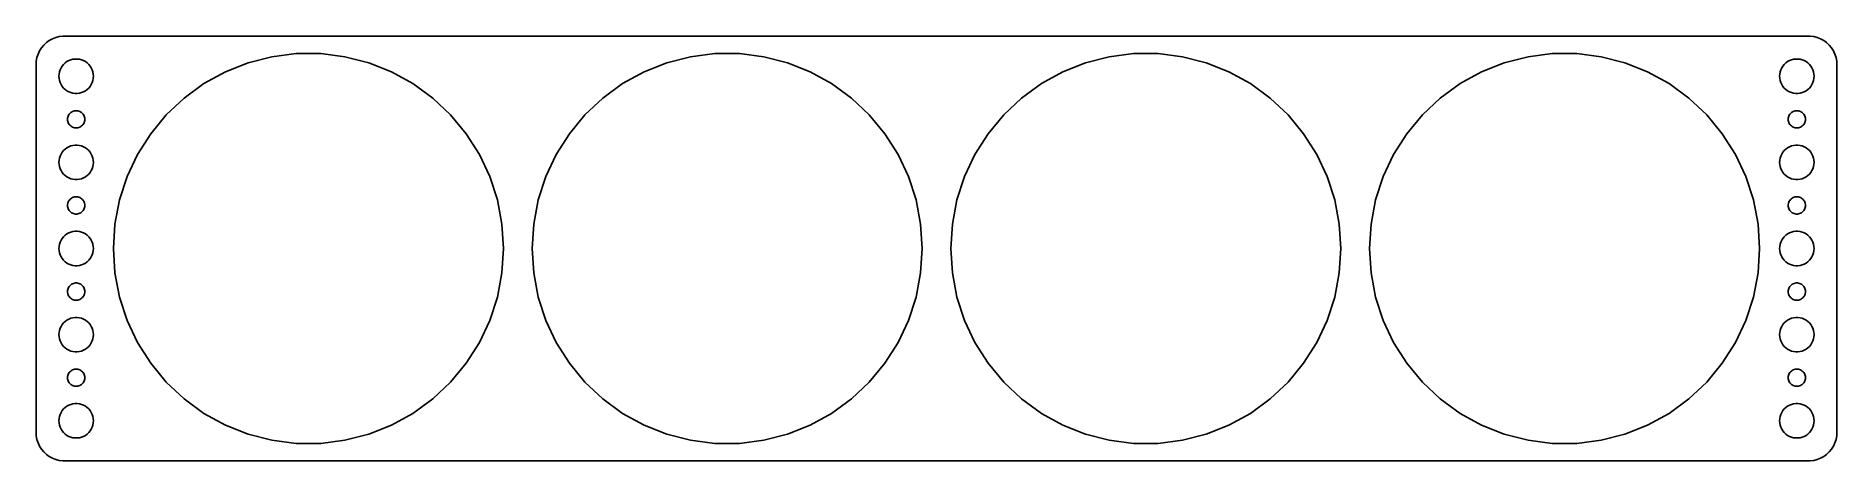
# Model space of a CAD drawing. Header units: metres. Extents: x -157 to 157, y -37 to 37.
import ezdxf

# ---------------------------------------------------------------- set-up
doc = ezdxf.new("R2010")
doc.units = ezdxf.units.M

msp = doc.modelspace()

# ---------------------------------------------------------------- linework, layer by layer
for p, q in [((-156.045, 34.9389), (-156.382, 34.4088)), ((-155.645, 35.4227), (-156.045, 34.9389)), ((-155.187, 35.8526), (-155.645, 35.4227)), ((-154.679, 36.2216), (-155.187, 35.8526)), ((-154.129, 36.5241), (-154.679, 36.2216)), ((-153.545, 36.7553), (-154.129, 36.5241)), ((-152.937, 36.9114), (-153.545, 36.7553)), ((-152.314, 36.9901), (-152.937, 36.9114)), ((152.314, 36.9901), (-152.314, 36.9901)), ((152.937, 36.9114), (152.314, 36.9901)), ((153.545, 36.7553), (152.937, 36.9114)), ((154.129, 36.5241), (153.545, 36.7553)), ((154.679, 36.2216), (154.129, 36.5241)), ((155.187, 35.8526), (154.679, 36.2216)), ((155.645, 35.4227), (155.187, 35.8526)), ((156.045, 34.9389), (155.645, 35.4227)), ((156.382, 34.4088), (156.045, 34.9389)), ((-156.961, 32.6267), (-157, 32)), ((-157, 32), (-157, -32)), ((-156.843, 33.2434), (-156.961, 32.6267)), ((-156.649, 33.8406), (-156.843, 33.2434)), ((-156.382, 34.4088), (-156.649, 33.8406)), ((-152.789, 31.1044), (-152.629, 31.4453)), ((-152.629, 31.4453), (-152.427, 31.7634)), ((-152.427, 31.7634), (-152.187, 32.0536)), ((-152.187, 32.0536), (-151.912, 32.3115)), ((-151.912, 32.3115), (-151.607, 32.533)), ((-151.607, 32.533), (-151.277, 32.7145)), ((-151.277, 32.7145), (-150.927, 32.8532)), ((-150.927, 32.8532), (-150.562, 32.9469)), ((-150.562, 32.9469), (-150.188, 32.9941)), ((-150.188, 32.9941), (-149.812, 32.9941)), ((-149.812, 32.9941), (-149.438, 32.9469)), ((-149.438, 32.9469), (-149.073, 32.8532)), ((-149.073, 32.8532), (-148.723, 32.7145)), ((-148.723, 32.7145), (-148.393, 32.533)), ((-148.393, 32.533), (-148.088, 32.3115)), ((-148.088, 32.3115), (-147.813, 32.0536)), ((-147.813, 32.0536), (-147.573, 31.7634)), ((-147.573, 31.7634), (-147.371, 31.4453)), ((-147.371, 31.4453), (-147.211, 31.1044)), ((-123.976, 30.7641), (-120.007, 32.3359)), ((-120.007, 32.3359), (-115.871, 33.3978)), ((-115.871, 33.3978), (-111.635, 33.9329)), ((-111.635, 33.9329), (-107.365, 33.9329)), ((-107.365, 33.9329), (-103.129, 33.3978)), ((-103.129, 33.3978), (-98.9934, 32.3359)), ((-98.9934, 32.3359), (-95.0235, 30.7641)), ((-50.9765, 30.7641), (-47.0066, 32.3359)), ((-47.0066, 32.3359), (-42.871, 33.3978)), ((-42.871, 33.3978), (-38.6349, 33.9329)), ((-38.6349, 33.9329), (-34.3651, 33.9329)), ((-34.3651, 33.9329), (-30.129, 33.3978)), ((-30.129, 33.3978), (-25.9934, 32.3359)), ((-25.9934, 32.3359), (-22.0235, 30.7641)), ((22.0235, 30.7641), (25.9934, 32.3359)), ((25.9934, 32.3359), (30.129, 33.3978)), ((30.129, 33.3978), (34.3651, 33.9329)), ((34.3651, 33.9329), (38.6349, 33.9329)), ((38.6349, 33.9329), (42.871, 33.3978)), ((42.871, 33.3978), (47.0066, 32.3359)), ((47.0066, 32.3359), (50.9765, 30.7641)), ((95.0235, 30.7641), (98.9934, 32.3359)), ((98.9934, 32.3359), (103.129, 33.3978)), ((103.129, 33.3978), (107.365, 33.9329)), ((107.365, 33.9329), (111.635, 33.9329)), ((111.635, 33.9329), (115.871, 33.3978)), ((115.871, 33.3978), (120.007, 32.3359)), ((120.007, 32.3359), (123.976, 30.7641)), ((147.211, 31.1044), (147.371, 31.4453)), ((147.371, 31.4453), (147.573, 31.7634)), ((147.573, 31.7634), (147.813, 32.0536)), ((147.813, 32.0536), (148.088, 32.3115)), ((148.088, 32.3115), (148.393, 32.533)), ((148.393, 32.533), (148.723, 32.7145)), ((148.723, 32.7145), (149.073, 32.8532)), ((149.073, 32.8532), (149.438, 32.9469)), ((149.438, 32.9469), (149.812, 32.9941)), ((149.812, 32.9941), (150.188, 32.9941)), ((150.188, 32.9941), (150.562, 32.9469)), ((150.562, 32.9469), (150.927, 32.8532)), ((150.927, 32.8532), (151.277, 32.7145)), ((151.277, 32.7145), (151.607, 32.533)), ((151.607, 32.533), (151.912, 32.3115)), ((151.912, 32.3115), (152.187, 32.0536)), ((152.187, 32.0536), (152.427, 31.7634)), ((152.427, 31.7634), (152.629, 31.4453)), ((152.629, 31.4453), (152.789, 31.1044)), ((156.649, 33.8406), (156.382, 34.4088)), ((156.843, 33.2434), (156.649, 33.8406)), ((156.961, 32.6267), (156.843, 33.2434)), ((157, 32), (156.961, 32.6267)), ((157, -32), (157, 32)), ((-153, 30), (-152.976, 30.376)), ((-152.976, 29.624), (-153, 30)), ((-152.976, 30.376), (-152.906, 30.7461)), ((-152.906, 29.2539), (-152.976, 29.624)), ((-152.906, 30.7461), (-152.789, 31.1044)), ((-152.789, 28.8956), (-152.906, 29.2539)), ((-152.629, 28.5547), (-152.789, 28.8956)), ((-152.427, 28.2366), (-152.629, 28.5547)), ((-147.371, 28.5547), (-147.573, 28.2366)), ((-147.211, 28.8956), (-147.371, 28.5547)), ((-147.211, 31.1044), (-147.094, 30.7461)), ((-147.094, 29.2539), (-147.211, 28.8956)), ((-147.094, 30.7461), (-147.024, 30.376)), ((-147.024, 29.624), (-147.094, 29.2539)), ((-147.024, 30.376), (-147, 30)), ((-147, 30), (-147.024, 29.624)), ((-131.172, 26.1974), (-127.718, 28.7071)), ((-127.718, 28.7071), (-123.976, 30.7641)), ((-95.0235, 30.7641), (-91.2819, 28.7071)), ((-91.2819, 28.7071), (-87.8276, 26.1974)), ((-58.1724, 26.1974), (-54.7181, 28.7071)), ((-54.7181, 28.7071), (-50.9765, 30.7641)), ((-22.0235, 30.7641), (-18.2819, 28.7071)), ((-18.2819, 28.7071), (-14.8276, 26.1974)), ((14.8276, 26.1974), (18.2819, 28.7071)), ((18.2819, 28.7071), (22.0235, 30.7641)), ((50.9765, 30.7641), (54.7181, 28.7071)), ((54.7181, 28.7071), (58.1724, 26.1974)), ((87.8276, 26.1974), (91.2819, 28.7071)), ((91.2819, 28.7071), (95.0235, 30.7641)), ((123.976, 30.7641), (127.718, 28.7071)), ((127.718, 28.7071), (131.172, 26.1974)), ((147, 30), (147.024, 30.376)), ((147.024, 29.624), (147, 30)), ((147.024, 30.376), (147.094, 30.7461)), ((147.094, 29.2539), (147.024, 29.624)), ((147.094, 30.7461), (147.211, 31.1044)), ((147.211, 28.8956), (147.094, 29.2539)), ((147.371, 28.5547), (147.211, 28.8956)), ((147.573, 28.2366), (147.371, 28.5547)), ((152.629, 28.5547), (152.427, 28.2366)), ((152.789, 28.8956), (152.629, 28.5547)), ((152.789, 31.1044), (152.906, 30.7461)), ((152.906, 29.2539), (152.789, 28.8956)), ((152.906, 30.7461), (152.976, 30.376)), ((152.976, 29.624), (152.906, 29.2539)), ((152.976, 30.376), (153, 30)), ((153, 30), (152.976, 29.624)), ((-152.187, 27.9464), (-152.427, 28.2366)), ((-151.912, 27.6884), (-152.187, 27.9464)), ((-151.607, 27.467), (-151.912, 27.6884)), ((-151.277, 27.2855), (-151.607, 27.467)), ((-150.927, 27.1468), (-151.277, 27.2855)), ((-150.562, 27.0531), (-150.927, 27.1468)), ((-150.188, 27.0059), (-150.562, 27.0531)), ((-149.812, 27.0059), (-150.188, 27.0059)), ((-149.438, 27.0531), (-149.812, 27.0059)), ((-149.073, 27.1468), (-149.438, 27.0531)), ((-148.723, 27.2855), (-149.073, 27.1468)), ((-148.393, 27.467), (-148.723, 27.2855)), ((-148.088, 27.6884), (-148.393, 27.467)), ((-147.813, 27.9464), (-148.088, 27.6884)), ((-147.573, 28.2366), (-147.813, 27.9464)), ((-134.285, 23.2746), (-131.172, 26.1974)), ((-87.8276, 26.1974), (-84.7151, 23.2746)), ((-61.2849, 23.2746), (-58.1724, 26.1974)), ((-14.8276, 26.1974), (-11.7151, 23.2746)), ((11.7151, 23.2746), (14.8276, 26.1974)), ((58.1724, 26.1974), (61.2849, 23.2746)), ((84.7151, 23.2746), (87.8276, 26.1974)), ((131.172, 26.1974), (134.285, 23.2746)), ((147.813, 27.9464), (147.573, 28.2366)), ((148.088, 27.6884), (147.813, 27.9464)), ((148.393, 27.467), (148.088, 27.6884)), ((148.723, 27.2855), (148.393, 27.467)), ((149.073, 27.1468), (148.723, 27.2855)), ((149.438, 27.0531), (149.073, 27.1468)), ((149.812, 27.0059), (149.438, 27.0531)), ((150.188, 27.0059), (149.812, 27.0059)), ((150.562, 27.0531), (150.188, 27.0059)), ((150.927, 27.1468), (150.562, 27.0531)), ((151.277, 27.2855), (150.927, 27.1468)), ((151.607, 27.467), (151.277, 27.2855)), ((151.912, 27.6884), (151.607, 27.467)), ((152.187, 27.9464), (151.912, 27.6884)), ((152.427, 28.2366), (152.187, 27.9464)), ((-151.5, 22.5), (-151.488, 22.688)), ((-151.488, 22.312), (-151.5, 22.5)), ((-151.488, 22.688), (-151.453, 22.873)), ((-151.453, 22.127), (-151.488, 22.312)), ((-151.453, 22.873), (-151.395, 23.0522)), ((-151.395, 21.9478), (-151.453, 22.127)), ((-151.395, 23.0522), (-151.314, 23.2226)), ((-151.314, 23.2226), (-151.214, 23.3817)), ((-151.214, 23.3817), (-151.093, 23.5268)), ((-151.093, 23.5268), (-150.956, 23.6558)), ((-150.956, 23.6558), (-150.804, 23.7665)), ((-150.804, 23.7665), (-150.639, 23.8572)), ((-150.639, 23.8572), (-150.464, 23.9266)), ((-150.464, 23.9266), (-150.281, 23.9734)), ((-150.281, 23.9734), (-150.094, 23.997)), ((-150.094, 23.997), (-149.906, 23.997)), ((-149.906, 23.997), (-149.719, 23.9734)), ((-149.719, 23.9734), (-149.536, 23.9266)), ((-149.536, 23.9266), (-149.361, 23.8572)), ((-149.361, 23.8572), (-149.196, 23.7665)), ((-149.196, 23.7665), (-149.044, 23.6558)), ((-149.044, 23.6558), (-148.907, 23.5268)), ((-148.907, 23.5268), (-148.786, 23.3817)), ((-148.786, 23.3817), (-148.686, 23.2226)), ((-148.686, 23.2226), (-148.605, 23.0522)), ((-148.605, 23.0522), (-148.547, 22.873)), ((-148.547, 22.127), (-148.605, 21.9478)), ((-148.547, 22.873), (-148.512, 22.688)), ((-148.512, 22.312), (-148.547, 22.127)), ((-148.512, 22.688), (-148.5, 22.5)), ((-148.5, 22.5), (-148.512, 22.312)), ((-137.007, 19.9847), (-134.285, 23.2746)), ((-84.7151, 23.2746), (-81.9934, 19.9847)), ((-64.0066, 19.9847), (-61.2849, 23.2746)), ((-11.7151, 23.2746), (-8.99341, 19.9847)), ((8.99341, 19.9847), (11.7151, 23.2746)), ((61.2849, 23.2746), (64.0066, 19.9847)), ((81.9934, 19.9847), (84.7151, 23.2746)), ((134.285, 23.2746), (137.007, 19.9847)), ((148.5, 22.5), (148.512, 22.688)), ((148.512, 22.312), (148.5, 22.5)), ((148.512, 22.688), (148.547, 22.873)), ((148.547, 22.127), (148.512, 22.312)), ((148.547, 22.873), (148.605, 23.0522)), ((148.605, 21.9478), (148.547, 22.127)), ((148.605, 23.0522), (148.686, 23.2226)), ((148.686, 23.2226), (148.786, 23.3817)), ((148.786, 23.3817), (148.907, 23.5268)), ((148.907, 23.5268), (149.044, 23.6558)), ((149.044, 23.6558), (149.196, 23.7665)), ((149.196, 23.7665), (149.361, 23.8572)), ((149.361, 23.8572), (149.536, 23.9266)), ((149.536, 23.9266), (149.719, 23.9734)), ((149.719, 23.9734), (149.906, 23.997)), ((149.906, 23.997), (150.094, 23.997)), ((150.094, 23.997), (150.281, 23.9734)), ((150.281, 23.9734), (150.464, 23.9266)), ((150.464, 23.9266), (150.639, 23.8572)), ((150.639, 23.8572), (150.804, 23.7665)), ((150.804, 23.7665), (150.956, 23.6558)), ((150.956, 23.6558), (151.093, 23.5268)), ((151.093, 23.5268), (151.214, 23.3817)), ((151.214, 23.3817), (151.314, 23.2226)), ((151.314, 23.2226), (151.395, 23.0522)), ((151.395, 23.0522), (151.453, 22.873)), ((151.453, 22.127), (151.395, 21.9478)), ((151.453, 22.873), (151.488, 22.688)), ((151.488, 22.312), (151.453, 22.127)), ((151.488, 22.688), (151.5, 22.5)), ((151.5, 22.5), (151.488, 22.312)), ((-151.314, 21.7774), (-151.395, 21.9478)), ((-151.214, 21.6183), (-151.314, 21.7774)), ((-151.093, 21.4732), (-151.214, 21.6183)), ((-150.956, 21.3442), (-151.093, 21.4732)), ((-150.804, 21.2335), (-150.956, 21.3442)), ((-150.639, 21.1427), (-150.804, 21.2335)), ((-150.464, 21.0734), (-150.639, 21.1427)), ((-150.281, 21.0266), (-150.464, 21.0734)), ((-150.094, 21.003), (-150.281, 21.0266)), ((-149.906, 21.003), (-150.094, 21.003)), ((-149.719, 21.0266), (-149.906, 21.003)), ((-149.536, 21.0734), (-149.719, 21.0266)), ((-149.361, 21.1427), (-149.536, 21.0734)), ((-149.196, 21.2335), (-149.361, 21.1427)), ((-149.044, 21.3442), (-149.196, 21.2335)), ((-148.907, 21.4732), (-149.044, 21.3442)), ((-148.786, 21.6183), (-148.907, 21.4732)), ((-148.686, 21.7774), (-148.786, 21.6183)), ((-148.605, 21.9478), (-148.686, 21.7774)), ((-139.294, 16.3796), (-137.007, 19.9847)), ((-81.9934, 19.9847), (-79.7056, 16.3796)), ((-66.2944, 16.3796), (-64.0066, 19.9847)), ((-8.99341, 19.9847), (-6.70557, 16.3796)), ((6.70557, 16.3796), (8.99341, 19.9847)), ((64.0066, 19.9847), (66.2944, 16.3796)), ((79.7056, 16.3796), (81.9934, 19.9847)), ((137.007, 19.9847), (139.294, 16.3796)), ((148.686, 21.7774), (148.605, 21.9478)), ((148.786, 21.6183), (148.686, 21.7774)), ((148.907, 21.4732), (148.786, 21.6183)), ((149.044, 21.3442), (148.907, 21.4732)), ((149.196, 21.2335), (149.044, 21.3442)), ((149.361, 21.1427), (149.196, 21.2335)), ((149.536, 21.0734), (149.361, 21.1427)), ((149.719, 21.0266), (149.536, 21.0734)), ((149.906, 21.003), (149.719, 21.0266)), ((150.094, 21.003), (149.906, 21.003)), ((150.281, 21.0266), (150.094, 21.003)), ((150.464, 21.0734), (150.281, 21.0266)), ((150.639, 21.1427), (150.464, 21.0734)), ((150.804, 21.2335), (150.639, 21.1427)), ((150.956, 21.3442), (150.804, 21.2335)), ((151.093, 21.4732), (150.956, 21.3442)), ((151.214, 21.6183), (151.093, 21.4732)), ((151.314, 21.7774), (151.214, 21.6183)), ((151.395, 21.9478), (151.314, 21.7774)), ((-152.976, 15.376), (-152.906, 15.7461)), ((-152.906, 15.7461), (-152.789, 16.1044)), ((-152.789, 16.1044), (-152.629, 16.4453)), ((-152.629, 16.4453), (-152.427, 16.7634)), ((-152.427, 16.7634), (-152.187, 17.0536)), ((-152.187, 17.0536), (-151.912, 17.3115)), ((-151.912, 17.3115), (-151.607, 17.533)), ((-151.607, 17.533), (-151.277, 17.7145)), ((-151.277, 17.7145), (-150.927, 17.8532)), ((-150.927, 17.8532), (-150.562, 17.9469)), ((-150.562, 17.9469), (-150.188, 17.9941)), ((-150.188, 17.9941), (-149.812, 17.9941)), ((-149.812, 17.9941), (-149.438, 17.9469)), ((-149.438, 17.9469), (-149.073, 17.8532)), ((-149.073, 17.8532), (-148.723, 17.7145)), ((-148.723, 17.7145), (-148.393, 17.533)), ((-148.393, 17.533), (-148.088, 17.3115)), ((-148.088, 17.3115), (-147.813, 17.0536)), ((-147.813, 17.0536), (-147.573, 16.7634)), ((-147.573, 16.7634), (-147.371, 16.4453)), ((-147.371, 16.4453), (-147.211, 16.1044)), ((-147.211, 16.1044), (-147.094, 15.7461)), ((-147.094, 15.7461), (-147.024, 15.376)), ((-141.112, 12.5162), (-139.294, 16.3796)), ((-79.7056, 16.3796), (-77.8876, 12.5162)), ((-68.1124, 12.5162), (-66.2944, 16.3796)), ((-6.70557, 16.3796), (-4.88759, 12.5162)), ((4.88759, 12.5162), (6.70557, 16.3796)), ((66.2944, 16.3796), (68.1124, 12.5162)), ((77.8876, 12.5162), (79.7056, 16.3796)), ((139.294, 16.3796), (141.112, 12.5162)), ((147.024, 15.376), (147.094, 15.7461)), ((147.094, 15.7461), (147.211, 16.1044)), ((147.211, 16.1044), (147.371, 16.4453)), ((147.371, 16.4453), (147.573, 16.7634)), ((147.573, 16.7634), (147.813, 17.0536)), ((147.813, 17.0536), (148.088, 17.3115)), ((148.088, 17.3115), (148.393, 17.533)), ((148.393, 17.533), (148.723, 17.7145)), ((148.723, 17.7145), (149.073, 17.8532)), ((149.073, 17.8532), (149.438, 17.9469)), ((149.438, 17.9469), (149.812, 17.9941)), ((149.812, 17.9941), (150.188, 17.9941)), ((150.188, 17.9941), (150.562, 17.9469)), ((150.562, 17.9469), (150.927, 17.8532)), ((150.927, 17.8532), (151.277, 17.7145)), ((151.277, 17.7145), (151.607, 17.533)), ((151.607, 17.533), (151.912, 17.3115)), ((151.912, 17.3115), (152.187, 17.0536)), ((152.187, 17.0536), (152.427, 16.7634)), ((152.427, 16.7634), (152.629, 16.4453)), ((152.629, 16.4453), (152.789, 16.1044)), ((152.789, 16.1044), (152.906, 15.7461)), ((152.906, 15.7461), (152.976, 15.376)), ((-153, 15), (-152.976, 15.376)), ((-152.976, 14.624), (-153, 15)), ((-152.906, 14.2539), (-152.976, 14.624)), ((-152.789, 13.8956), (-152.906, 14.2539)), ((-152.629, 13.5547), (-152.789, 13.8956)), ((-152.427, 13.2366), (-152.629, 13.5547)), ((-152.187, 12.9464), (-152.427, 13.2366)), ((-151.912, 12.6884), (-152.187, 12.9464)), ((-151.607, 12.467), (-151.912, 12.6884)), ((-148.088, 12.6884), (-148.393, 12.467)), ((-147.813, 12.9464), (-148.088, 12.6884)), ((-147.573, 13.2366), (-147.813, 12.9464)), ((-147.371, 13.5547), (-147.573, 13.2366)), ((-147.211, 13.8956), (-147.371, 13.5547)), ((-147.094, 14.2539), (-147.211, 13.8956)), ((-147.024, 14.624), (-147.094, 14.2539)), ((-147.024, 15.376), (-147, 15)), ((-147, 15), (-147.024, 14.624)), ((147, 15), (147.024, 15.376)), ((147.024, 14.624), (147, 15)), ((147.094, 14.2539), (147.024, 14.624)), ((147.211, 13.8956), (147.094, 14.2539)), ((147.371, 13.5547), (147.211, 13.8956)), ((147.573, 13.2366), (147.371, 13.5547)), ((147.813, 12.9464), (147.573, 13.2366)), ((148.088, 12.6884), (147.813, 12.9464)), ((148.393, 12.467), (148.088, 12.6884)), ((151.912, 12.6884), (151.607, 12.467)), ((152.187, 12.9464), (151.912, 12.6884)), ((152.427, 13.2366), (152.187, 12.9464)), ((152.629, 13.5547), (152.427, 13.2366)), ((152.789, 13.8956), (152.629, 13.5547)), ((152.906, 14.2539), (152.789, 13.8956)), ((152.976, 14.624), (152.906, 14.2539)), ((152.976, 15.376), (153, 15)), ((153, 15), (152.976, 14.624)), ((-151.277, 12.2855), (-151.607, 12.467)), ((-150.927, 12.1468), (-151.277, 12.2855)), ((-150.562, 12.0531), (-150.927, 12.1468)), ((-150.188, 12.0059), (-150.562, 12.0531)), ((-149.812, 12.0059), (-150.188, 12.0059)), ((-149.438, 12.0531), (-149.812, 12.0059)), ((-149.073, 12.1468), (-149.438, 12.0531)), ((-148.723, 12.2855), (-149.073, 12.1468)), ((-148.393, 12.467), (-148.723, 12.2855)), ((-142.432, 8.45544), (-141.112, 12.5162)), ((-77.8876, 12.5162), (-76.5682, 8.45544)), ((-69.4318, 8.45544), (-68.1124, 12.5162)), ((-4.88759, 12.5162), (-3.56816, 8.45544)), ((3.56816, 8.45544), (4.88759, 12.5162)), ((68.1124, 12.5162), (69.4318, 8.45544)), ((76.5682, 8.45544), (77.8876, 12.5162)), ((141.112, 12.5162), (142.432, 8.45544)), ((148.723, 12.2855), (148.393, 12.467)), ((149.073, 12.1468), (148.723, 12.2855)), ((149.438, 12.0531), (149.073, 12.1468)), ((149.812, 12.0059), (149.438, 12.0531)), ((150.188, 12.0059), (149.812, 12.0059)), ((150.562, 12.0531), (150.188, 12.0059)), ((150.927, 12.1468), (150.562, 12.0531)), ((151.277, 12.2855), (150.927, 12.1468)), ((151.607, 12.467), (151.277, 12.2855)), ((-151.5, 7.5), (-151.488, 7.68799)), ((-151.488, 7.312), (-151.5, 7.5)), ((-151.488, 7.68799), (-151.453, 7.87303)), ((-151.453, 7.12695), (-151.488, 7.312)), ((-151.453, 7.87303), (-151.395, 8.05219)), ((-151.395, 6.9478), (-151.453, 7.12695)), ((-151.395, 8.05219), (-151.314, 8.22263)), ((-151.314, 6.77736), (-151.395, 6.9478)), ((-151.314, 8.22263), (-151.214, 8.38167)), ((-151.214, 6.61832), (-151.314, 6.77736)), ((-151.214, 8.38167), (-151.093, 8.52681)), ((-151.093, 6.47318), (-151.214, 6.61832)), ((-151.093, 8.52681), (-150.956, 8.65576)), ((-150.956, 6.34422), (-151.093, 6.47318)), ((-150.956, 8.65576), (-150.804, 8.76648)), ((-150.804, 6.23351), (-150.956, 6.34422)), ((-150.804, 8.76648), (-150.639, 8.85724)), ((-150.639, 8.85724), (-150.464, 8.92657)), ((-150.464, 8.92657), (-150.281, 8.97342)), ((-150.281, 8.97342), (-150.094, 8.99704)), ((-150.094, 8.99704), (-149.906, 8.99704)), ((-149.906, 8.99704), (-149.719, 8.97342)), ((-149.719, 8.97342), (-149.536, 8.92657)), ((-149.536, 8.92657), (-149.361, 8.85724)), ((-149.361, 8.85724), (-149.196, 8.76648)), ((-149.196, 8.76648), (-149.044, 8.65576)), ((-149.044, 6.34422), (-149.196, 6.23351)), ((-149.044, 8.65576), (-148.907, 8.52681)), ((-148.907, 6.47318), (-149.044, 6.34422)), ((-148.907, 8.52681), (-148.786, 8.38167)), ((-148.786, 6.61832), (-148.907, 6.47318)), ((-148.786, 8.38167), (-148.686, 8.22263)), ((-148.686, 6.77736), (-148.786, 6.61832)), ((-148.686, 8.22263), (-148.605, 8.05219)), ((-148.605, 6.9478), (-148.686, 6.77736)), ((-148.605, 8.05219), (-148.547, 7.87303)), ((-148.547, 7.12695), (-148.605, 6.9478)), ((-148.547, 7.87303), (-148.512, 7.68799)), ((-148.512, 7.312), (-148.547, 7.12695)), ((-148.512, 7.68799), (-148.5, 7.5)), ((-148.5, 7.5), (-148.512, 7.312)), ((-143.232, 4.26132), (-142.432, 8.45544)), ((-76.5682, 8.45544), (-75.7681, 4.26132)), ((-70.2319, 4.26132), (-69.4318, 8.45544)), ((-3.56816, 8.45544), (-2.7681, 4.26132)), ((2.7681, 4.26132), (3.56816, 8.45544)), ((69.4318, 8.45544), (70.2319, 4.26132)), ((75.7681, 4.26132), (76.5682, 8.45544)), ((142.432, 8.45544), (143.232, 4.26132)), ((148.5, 7.5), (148.512, 7.68799)), ((148.512, 7.312), (148.5, 7.5)), ((148.512, 7.68799), (148.547, 7.87303)), ((148.547, 7.12695), (148.512, 7.312)), ((148.547, 7.87303), (148.605, 8.05219)), ((148.605, 6.9478), (148.547, 7.12695)), ((148.605, 8.05219), (148.686, 8.22263)), ((148.686, 6.77736), (148.605, 6.9478)), ((148.686, 8.22263), (148.786, 8.38167)), ((148.786, 6.61832), (148.686, 6.77736)), ((148.786, 8.38167), (148.907, 8.52681)), ((148.907, 6.47318), (148.786, 6.61832)), ((148.907, 8.52681), (149.044, 8.65576)), ((149.044, 6.34422), (148.907, 6.47318)), ((149.044, 8.65576), (149.196, 8.76648)), ((149.196, 6.23351), (149.044, 6.34422)), ((149.196, 8.76648), (149.361, 8.85724)), ((149.361, 8.85724), (149.536, 8.92657)), ((149.536, 8.92657), (149.719, 8.97342)), ((149.719, 8.97342), (149.906, 8.99704)), ((149.906, 8.99704), (150.094, 8.99704)), ((150.094, 8.99704), (150.281, 8.97342)), ((150.281, 8.97342), (150.464, 8.92657)), ((150.464, 8.92657), (150.639, 8.85724)), ((150.639, 8.85724), (150.804, 8.76648)), ((150.804, 8.76648), (150.956, 8.65576)), ((150.956, 6.34422), (150.804, 6.23351)), ((150.956, 8.65576), (151.093, 8.52681)), ((151.093, 6.47318), (150.956, 6.34422)), ((151.093, 8.52681), (151.214, 8.38167)), ((151.214, 6.61832), (151.093, 6.47318)), ((151.214, 8.38167), (151.314, 8.22263)), ((151.314, 6.77736), (151.214, 6.61832)), ((151.314, 8.22263), (151.395, 8.05219)), ((151.395, 6.9478), (151.314, 6.77736)), ((151.395, 8.05219), (151.453, 7.87303)), ((151.453, 7.12695), (151.395, 6.9478)), ((151.453, 7.87303), (151.488, 7.68799)), ((151.488, 7.312), (151.453, 7.12695)), ((151.488, 7.68799), (151.5, 7.5)), ((151.5, 7.5), (151.488, 7.312)), ((-150.639, 6.14275), (-150.804, 6.23351)), ((-150.464, 6.07341), (-150.639, 6.14275)), ((-150.281, 6.02657), (-150.464, 6.07341)), ((-150.094, 6.00294), (-150.281, 6.02657)), ((-149.906, 6.00294), (-150.094, 6.00294)), ((-149.719, 6.02657), (-149.906, 6.00294)), ((-149.536, 6.07341), (-149.719, 6.02657)), ((-149.361, 6.14275), (-149.536, 6.07341)), ((-149.196, 6.23351), (-149.361, 6.14275)), ((-143.5, 0), (-143.232, 4.26132)), ((-75.7681, 4.26132), (-75.5, 0)), ((-70.5, 0), (-70.2319, 4.26132)), ((-2.7681, 4.26132), (-2.5, 0)), ((2.5, 0), (2.7681, 4.26132)), ((70.2319, 4.26132), (70.5, 0)), ((75.5, 0), (75.7681, 4.26132)), ((143.232, 4.26132), (143.5, 0)), ((149.361, 6.14275), (149.196, 6.23351)), ((149.536, 6.07341), (149.361, 6.14275)), ((149.719, 6.02657), (149.536, 6.07341)), ((149.906, 6.00294), (149.719, 6.02657)), ((150.094, 6.00294), (149.906, 6.00294)), ((150.281, 6.02657), (150.094, 6.00294)), ((150.464, 6.07341), (150.281, 6.02657)), ((150.639, 6.14275), (150.464, 6.07341)), ((150.804, 6.23351), (150.639, 6.14275)), ((-153, 0), (-152.976, 0.37599)), ((-152.976, -0.37599), (-153, 0)), ((-152.976, 0.37599), (-152.906, 0.74606)), ((-152.906, 0.74606), (-152.789, 1.10437)), ((-152.789, 1.10437), (-152.629, 1.44525)), ((-152.629, 1.44525), (-152.427, 1.76335)), ((-152.427, 1.76335), (-152.187, 2.05363)), ((-152.187, 2.05363), (-151.912, 2.31154)), ((-151.912, 2.31154), (-151.607, 2.53297)), ((-151.607, 2.53297), (-151.277, 2.71448)), ((-151.277, 2.71448), (-150.927, 2.85316)), ((-150.927, 2.85316), (-150.562, 2.94685)), ((-150.562, 2.94685), (-150.188, 2.99408)), ((-150.188, 2.99408), (-149.812, 2.99408)), ((-149.812, 2.99408), (-149.438, 2.94685)), ((-149.438, 2.94685), (-149.073, 2.85316)), ((-149.073, 2.85316), (-148.723, 2.71448)), ((-148.723, 2.71448), (-148.393, 2.53297)), ((-148.393, 2.53297), (-148.088, 2.31154)), ((-148.088, 2.31154), (-147.813, 2.05363)), ((-147.813, 2.05363), (-147.573, 1.76335)), ((-147.573, 1.76335), (-147.371, 1.44525)), ((-147.371, 1.44525), (-147.211, 1.10437)), ((-147.211, 1.10437), (-147.094, 0.74606)), ((-147.094, 0.74606), (-147.024, 0.37599)), ((-147.024, 0.37599), (-147, 0)), ((-147, 0), (-147.024, -0.37599)), ((-143.232, -4.26132), (-143.5, 0)), ((-75.5, 0), (-75.7681, -4.26132)), ((-70.2319, -4.26132), (-70.5, 0)), ((-2.5, 0), (-2.7681, -4.26132)), ((2.7681, -4.26132), (2.5, 0)), ((70.5, 0), (70.2319, -4.26132)), ((75.7681, -4.26132), (75.5, 0)), ((143.5, 0), (143.232, -4.26132)), ((147, 0), (147.024, 0.37599)), ((147.024, -0.37599), (147, 0)), ((147.024, 0.37599), (147.094, 0.74606)), ((147.094, 0.74606), (147.211, 1.10437)), ((147.211, 1.10437), (147.371, 1.44525)), ((147.371, 1.44525), (147.573, 1.76335)), ((147.573, 1.76335), (147.813, 2.05363)), ((147.813, 2.05363), (148.088, 2.31154)), ((148.088, 2.31154), (148.393, 2.53297)), ((148.393, 2.53297), (148.723, 2.71448)), ((148.723, 2.71448), (149.073, 2.85316)), ((149.073, 2.85316), (149.438, 2.94685)), ((149.438, 2.94685), (149.812, 2.99408)), ((149.812, 2.99408), (150.188, 2.99408)), ((150.188, 2.99408), (150.562, 2.94685)), ((150.562, 2.94685), (150.927, 2.85316)), ((150.927, 2.85316), (151.277, 2.71448)), ((151.277, 2.71448), (151.607, 2.53297)), ((151.607, 2.53297), (151.912, 2.31154)), ((151.912, 2.31154), (152.187, 2.05363)), ((152.187, 2.05363), (152.427, 1.76335)), ((152.427, 1.76335), (152.629, 1.44525)), ((152.629, 1.44525), (152.789, 1.10437)), ((152.789, 1.10437), (152.906, 0.74606)), ((152.906, 0.74606), (152.976, 0.37599)), ((152.976, 0.37599), (153, 0)), ((153, 0), (152.976, -0.37599)), ((-152.906, -0.74606), (-152.976, -0.37599)), ((-152.789, -1.10437), (-152.906, -0.74606)), ((-152.629, -1.44525), (-152.789, -1.10437)), ((-152.427, -1.76335), (-152.629, -1.44525)), ((-152.187, -2.05363), (-152.427, -1.76335)), ((-151.912, -2.31154), (-152.187, -2.05363)), ((-151.607, -2.53297), (-151.912, -2.31154)), ((-151.277, -2.71448), (-151.607, -2.53297)), ((-150.927, -2.85316), (-151.277, -2.71448)), ((-150.562, -2.94685), (-150.927, -2.85316)), ((-150.188, -2.99408), (-150.562, -2.94685)), ((-149.812, -2.99408), (-150.188, -2.99408)), ((-149.438, -2.94685), (-149.812, -2.99408)), ((-149.073, -2.85316), (-149.438, -2.94685)), ((-148.723, -2.71448), (-149.073, -2.85316)), ((-148.393, -2.53297), (-148.723, -2.71448)), ((-148.088, -2.31154), (-148.393, -2.53297)), ((-147.813, -2.05363), (-148.088, -2.31154)), ((-147.573, -1.76335), (-147.813, -2.05363)), ((-147.371, -1.44525), (-147.573, -1.76335)), ((-147.211, -1.10437), (-147.371, -1.44525)), ((-147.094, -0.74606), (-147.211, -1.10437)), ((-147.024, -0.37599), (-147.094, -0.74606)), ((147.094, -0.74606), (147.024, -0.37599)), ((147.211, -1.10437), (147.094, -0.74606)), ((147.371, -1.44525), (147.211, -1.10437)), ((147.573, -1.76335), (147.371, -1.44525)), ((147.813, -2.05363), (147.573, -1.76335)), ((148.088, -2.31154), (147.813, -2.05363)), ((148.393, -2.53297), (148.088, -2.31154)), ((148.723, -2.71448), (148.393, -2.53297)), ((149.073, -2.85316), (148.723, -2.71448)), ((149.438, -2.94685), (149.073, -2.85316)), ((149.812, -2.99408), (149.438, -2.94685)), ((150.188, -2.99408), (149.812, -2.99408)), ((150.562, -2.94685), (150.188, -2.99408)), ((150.927, -2.85316), (150.562, -2.94685)), ((151.277, -2.71448), (150.927, -2.85316)), ((151.607, -2.53297), (151.277, -2.71448)), ((151.912, -2.31154), (151.607, -2.53297)), ((152.187, -2.05363), (151.912, -2.31154)), ((152.427, -1.76335), (152.187, -2.05363)), ((152.629, -1.44525), (152.427, -1.76335)), ((152.789, -1.10437), (152.629, -1.44525)), ((152.906, -0.74606), (152.789, -1.10437)), ((152.976, -0.37599), (152.906, -0.74606)), ((-150.956, -6.34422), (-150.804, -6.23351)), ((-150.804, -6.23351), (-150.639, -6.14275)), ((-150.639, -6.14275), (-150.464, -6.07341)), ((-150.464, -6.07341), (-150.281, -6.02657)), ((-150.281, -6.02657), (-150.094, -6.00294)), ((-150.094, -6.00294), (-149.906, -6.00294)), ((-149.906, -6.00294), (-149.719, -6.02657)), ((-149.719, -6.02657), (-149.536, -6.07341)), ((-149.536, -6.07341), (-149.361, -6.14275)), ((-149.361, -6.14275), (-149.196, -6.23351)), ((-149.196, -6.23351), (-149.044, -6.34422)), ((-142.432, -8.45544), (-143.232, -4.26132)), ((-75.7681, -4.26132), (-76.5682, -8.45544)), ((-69.4318, -8.45544), (-70.2319, -4.26132)), ((-2.7681, -4.26132), (-3.56816, -8.45544)), ((3.56816, -8.45544), (2.7681, -4.26132)), ((70.2319, -4.26132), (69.4318, -8.45544)), ((76.5682, -8.45544), (75.7681, -4.26132)), ((143.232, -4.26132), (142.432, -8.45544)), ((149.044, -6.34422), (149.196, -6.23351)), ((149.196, -6.23351), (149.361, -6.14275)), ((149.361, -6.14275), (149.536, -6.07341)), ((149.536, -6.07341), (149.719, -6.02657)), ((149.719, -6.02657), (149.906, -6.00294)), ((149.906, -6.00294), (150.094, -6.00294)), ((150.094, -6.00294), (150.281, -6.02657)), ((150.281, -6.02657), (150.464, -6.07341)), ((150.464, -6.07341), (150.639, -6.14275)), ((150.639, -6.14275), (150.804, -6.23351)), ((150.804, -6.23351), (150.956, -6.34422)), ((-151.5, -7.5), (-151.488, -7.312)), ((-151.488, -7.68799), (-151.5, -7.5)), ((-151.488, -7.312), (-151.453, -7.12695)), ((-151.453, -7.87303), (-151.488, -7.68799)), ((-151.453, -7.12695), (-151.395, -6.9478)), ((-151.395, -8.05219), (-151.453, -7.87303)), ((-151.395, -6.9478), (-151.314, -6.77736)), ((-151.314, -8.22263), (-151.395, -8.05219)), ((-151.314, -6.77736), (-151.214, -6.61832)), ((-151.214, -8.38167), (-151.314, -8.22263)), ((-151.214, -6.61832), (-151.093, -6.47318)), ((-151.093, -8.52681), (-151.214, -8.38167)), ((-151.093, -6.47318), (-150.956, -6.34422)), ((-150.956, -8.65576), (-151.093, -8.52681)), ((-150.804, -8.76648), (-150.956, -8.65576)), ((-150.639, -8.85724), (-150.804, -8.76648)), ((-150.464, -8.92657), (-150.639, -8.85724)), ((-150.281, -8.97342), (-150.464, -8.92657)), ((-150.094, -8.99704), (-150.281, -8.97342)), ((-149.906, -8.99704), (-150.094, -8.99704)), ((-149.719, -8.97342), (-149.906, -8.99704)), ((-149.536, -8.92657), (-149.719, -8.97342)), ((-149.361, -8.85724), (-149.536, -8.92657)), ((-149.196, -8.76648), (-149.361, -8.85724)), ((-149.044, -8.65576), (-149.196, -8.76648)), ((-149.044, -6.34422), (-148.907, -6.47318)), ((-148.907, -8.52681), (-149.044, -8.65576)), ((-148.907, -6.47318), (-148.786, -6.61832)), ((-148.786, -8.38167), (-148.907, -8.52681)), ((-148.786, -6.61832), (-148.686, -6.77736)), ((-148.686, -8.22263), (-148.786, -8.38167)), ((-148.686, -6.77736), (-148.605, -6.9478)), ((-148.605, -8.05219), (-148.686, -8.22263)), ((-148.605, -6.9478), (-148.547, -7.12695)), ((-148.547, -7.87303), (-148.605, -8.05219)), ((-148.547, -7.12695), (-148.512, -7.312)), ((-148.512, -7.68799), (-148.547, -7.87303)), ((-148.512, -7.312), (-148.5, -7.5)), ((-148.5, -7.5), (-148.512, -7.68799)), ((-141.112, -12.5162), (-142.432, -8.45544)), ((-76.5682, -8.45544), (-77.8876, -12.5162)), ((-68.1124, -12.5162), (-69.4318, -8.45544)), ((-3.56816, -8.45544), (-4.88759, -12.5162)), ((4.88759, -12.5162), (3.56816, -8.45544)), ((69.4318, -8.45544), (68.1124, -12.5162)), ((77.8876, -12.5162), (76.5682, -8.45544)), ((142.432, -8.45544), (141.112, -12.5162)), ((148.5, -7.5), (148.512, -7.312)), ((148.512, -7.68799), (148.5, -7.5)), ((148.512, -7.312), (148.547, -7.12695)), ((148.547, -7.87303), (148.512, -7.68799)), ((148.547, -7.12695), (148.605, -6.9478)), ((148.605, -8.05219), (148.547, -7.87303)), ((148.605, -6.9478), (148.686, -6.77736)), ((148.686, -8.22263), (148.605, -8.05219)), ((148.686, -6.77736), (148.786, -6.61832)), ((148.786, -8.38167), (148.686, -8.22263)), ((148.786, -6.61832), (148.907, -6.47318)), ((148.907, -8.52681), (148.786, -8.38167)), ((148.907, -6.47318), (149.044, -6.34422)), ((149.044, -8.65576), (148.907, -8.52681)), ((149.196, -8.76648), (149.044, -8.65576)), ((149.361, -8.85724), (149.196, -8.76648)), ((149.536, -8.92657), (149.361, -8.85724)), ((149.719, -8.97342), (149.536, -8.92657)), ((149.906, -8.99704), (149.719, -8.97342)), ((150.094, -8.99704), (149.906, -8.99704)), ((150.281, -8.97342), (150.094, -8.99704)), ((150.464, -8.92657), (150.281, -8.97342)), ((150.639, -8.85724), (150.464, -8.92657)), ((150.804, -8.76648), (150.639, -8.85724)), ((150.956, -8.65576), (150.804, -8.76648)), ((150.956, -6.34422), (151.093, -6.47318)), ((151.093, -8.52681), (150.956, -8.65576)), ((151.093, -6.47318), (151.214, -6.61832)), ((151.214, -8.38167), (151.093, -8.52681)), ((151.214, -6.61832), (151.314, -6.77736)), ((151.314, -8.22263), (151.214, -8.38167)), ((151.314, -6.77736), (151.395, -6.9478)), ((151.395, -8.05219), (151.314, -8.22263)), ((151.395, -6.9478), (151.453, -7.12695)), ((151.453, -7.87303), (151.395, -8.05219)), ((151.453, -7.12695), (151.488, -7.312)), ((151.488, -7.68799), (151.453, -7.87303)), ((151.488, -7.312), (151.5, -7.5)), ((151.5, -7.5), (151.488, -7.68799)), ((-151.912, -12.6884), (-151.607, -12.467)), ((-151.607, -12.467), (-151.277, -12.2855)), ((-151.277, -12.2855), (-150.927, -12.1468)), ((-150.927, -12.1468), (-150.562, -12.0531)), ((-150.562, -12.0531), (-150.188, -12.0059)), ((-150.188, -12.0059), (-149.812, -12.0059)), ((-149.812, -12.0059), (-149.438, -12.0531)), ((-149.438, -12.0531), (-149.073, -12.1468)), ((-149.073, -12.1468), (-148.723, -12.2855)), ((-148.723, -12.2855), (-148.393, -12.467)), ((-148.393, -12.467), (-148.088, -12.6884)), ((-139.294, -16.3796), (-141.112, -12.5162)), ((-77.8876, -12.5162), (-79.7056, -16.3796)), ((-66.2944, -16.3796), (-68.1124, -12.5162)), ((-4.88759, -12.5162), (-6.70557, -16.3796)), ((6.70557, -16.3796), (4.88759, -12.5162)), ((68.1124, -12.5162), (66.2944, -16.3796)), ((79.7056, -16.3796), (77.8876, -12.5162)), ((141.112, -12.5162), (139.294, -16.3796)), ((148.088, -12.6884), (148.393, -12.467)), ((148.393, -12.467), (148.723, -12.2855)), ((148.723, -12.2855), (149.073, -12.1468)), ((149.073, -12.1468), (149.438, -12.0531)), ((149.438, -12.0531), (149.812, -12.0059)), ((149.812, -12.0059), (150.188, -12.0059)), ((150.188, -12.0059), (150.562, -12.0531)), ((150.562, -12.0531), (150.927, -12.1468)), ((150.927, -12.1468), (151.277, -12.2855)), ((151.277, -12.2855), (151.607, -12.467)), ((151.607, -12.467), (151.912, -12.6884)), ((-153, -15), (-152.976, -14.624)), ((-152.976, -15.376), (-153, -15)), ((-152.976, -14.624), (-152.906, -14.2539)), ((-152.906, -15.7461), (-152.976, -15.376)), ((-152.906, -14.2539), (-152.789, -13.8956)), ((-152.789, -13.8956), (-152.629, -13.5547)), ((-152.629, -13.5547), (-152.427, -13.2366)), ((-152.427, -13.2366), (-152.187, -12.9464)), ((-152.187, -12.9464), (-151.912, -12.6884)), ((-148.088, -12.6884), (-147.813, -12.9464)), ((-147.813, -12.9464), (-147.573, -13.2366)), ((-147.573, -13.2366), (-147.371, -13.5547)), ((-147.371, -13.5547), (-147.211, -13.8956)), ((-147.211, -13.8956), (-147.094, -14.2539)), ((-147.094, -14.2539), (-147.024, -14.624)), ((-147.024, -15.376), (-147.094, -15.7461)), ((-147.024, -14.624), (-147, -15)), ((-147, -15), (-147.024, -15.376)), ((147, -15), (147.024, -14.624)), ((147.024, -15.376), (147, -15)), ((147.024, -14.624), (147.094, -14.2539)), ((147.094, -15.7461), (147.024, -15.376)), ((147.094, -14.2539), (147.211, -13.8956)), ((147.211, -13.8956), (147.371, -13.5547)), ((147.371, -13.5547), (147.573, -13.2366)), ((147.573, -13.2366), (147.813, -12.9464)), ((147.813, -12.9464), (148.088, -12.6884)), ((151.912, -12.6884), (152.187, -12.9464)), ((152.187, -12.9464), (152.427, -13.2366)), ((152.427, -13.2366), (152.629, -13.5547)), ((152.629, -13.5547), (152.789, -13.8956)), ((152.789, -13.8956), (152.906, -14.2539)), ((152.906, -14.2539), (152.976, -14.624)), ((152.976, -15.376), (152.906, -15.7461)), ((152.976, -14.624), (153, -15)), ((153, -15), (152.976, -15.376)), ((-152.789, -16.1044), (-152.906, -15.7461)), ((-152.629, -16.4453), (-152.789, -16.1044)), ((-152.427, -16.7634), (-152.629, -16.4453)), ((-152.187, -17.0536), (-152.427, -16.7634)), ((-151.912, -17.3115), (-152.187, -17.0536)), ((-151.607, -17.533), (-151.912, -17.3115)), ((-151.277, -17.7145), (-151.607, -17.533)), ((-150.927, -17.8532), (-151.277, -17.7145)), ((-150.562, -17.9469), (-150.927, -17.8532)), ((-150.188, -17.9941), (-150.562, -17.9469)), ((-149.812, -17.9941), (-150.188, -17.9941)), ((-149.438, -17.9469), (-149.812, -17.9941)), ((-149.073, -17.8532), (-149.438, -17.9469)), ((-148.723, -17.7145), (-149.073, -17.8532)), ((-148.393, -17.533), (-148.723, -17.7145)), ((-148.088, -17.3115), (-148.393, -17.533)), ((-147.813, -17.0536), (-148.088, -17.3115)), ((-147.573, -16.7634), (-147.813, -17.0536)), ((-147.371, -16.4453), (-147.573, -16.7634)), ((-147.211, -16.1044), (-147.371, -16.4453)), ((-147.094, -15.7461), (-147.211, -16.1044)), ((-137.007, -19.9847), (-139.294, -16.3796)), ((-79.7056, -16.3796), (-81.9934, -19.9847)), ((-64.0066, -19.9847), (-66.2944, -16.3796)), ((-6.70557, -16.3796), (-8.99341, -19.9847)), ((8.99341, -19.9847), (6.70557, -16.3796)), ((66.2944, -16.3796), (64.0066, -19.9847)), ((81.9934, -19.9847), (79.7056, -16.3796)), ((139.294, -16.3796), (137.007, -19.9847)), ((147.211, -16.1044), (147.094, -15.7461)), ((147.371, -16.4453), (147.211, -16.1044)), ((147.573, -16.7634), (147.371, -16.4453)), ((147.813, -17.0536), (147.573, -16.7634)), ((148.088, -17.3115), (147.813, -17.0536)), ((148.393, -17.533), (148.088, -17.3115)), ((148.723, -17.7145), (148.393, -17.533)), ((149.073, -17.8532), (148.723, -17.7145)), ((149.438, -17.9469), (149.073, -17.8532)), ((149.812, -17.9941), (149.438, -17.9469)), ((150.188, -17.9941), (149.812, -17.9941)), ((150.562, -17.9469), (150.188, -17.9941)), ((150.927, -17.8532), (150.562, -17.9469)), ((151.277, -17.7145), (150.927, -17.8532)), ((151.607, -17.533), (151.277, -17.7145)), ((151.912, -17.3115), (151.607, -17.533)), ((152.187, -17.0536), (151.912, -17.3115)), ((152.427, -16.7634), (152.187, -17.0536)), ((152.629, -16.4453), (152.427, -16.7634)), ((152.789, -16.1044), (152.629, -16.4453)), ((152.906, -15.7461), (152.789, -16.1044)), ((-151.453, -22.127), (-151.395, -21.9478)), ((-151.395, -21.9478), (-151.314, -21.7774)), ((-151.314, -21.7774), (-151.214, -21.6183)), ((-151.214, -21.6183), (-151.093, -21.4732)), ((-151.093, -21.4732), (-150.956, -21.3442)), ((-150.956, -21.3442), (-150.804, -21.2335)), ((-150.804, -21.2335), (-150.639, -21.1427)), ((-150.639, -21.1427), (-150.464, -21.0734)), ((-150.464, -21.0734), (-150.281, -21.0266)), ((-150.281, -21.0266), (-150.094, -21.003)), ((-150.094, -21.003), (-149.906, -21.003)), ((-149.906, -21.003), (-149.719, -21.0266)), ((-149.719, -21.0266), (-149.536, -21.0734)), ((-149.536, -21.0734), (-149.361, -21.1427)), ((-149.361, -21.1427), (-149.196, -21.2335)), ((-149.196, -21.2335), (-149.044, -21.3442)), ((-149.044, -21.3442), (-148.907, -21.4732)), ((-148.907, -21.4732), (-148.786, -21.6183)), ((-148.786, -21.6183), (-148.686, -21.7774)), ((-148.686, -21.7774), (-148.605, -21.9478)), ((-148.605, -21.9478), (-148.547, -22.127)), ((-134.285, -23.2746), (-137.007, -19.9847)), ((-81.9934, -19.9847), (-84.7151, -23.2746)), ((-61.2849, -23.2746), (-64.0066, -19.9847)), ((-8.99341, -19.9847), (-11.7151, -23.2746)), ((11.7151, -23.2746), (8.99341, -19.9847)), ((64.0066, -19.9847), (61.2849, -23.2746)), ((84.7151, -23.2746), (81.9934, -19.9847)), ((137.007, -19.9847), (134.285, -23.2746)), ((148.547, -22.127), (148.605, -21.9478)), ((148.605, -21.9478), (148.686, -21.7774)), ((148.686, -21.7774), (148.786, -21.6183)), ((148.786, -21.6183), (148.907, -21.4732)), ((148.907, -21.4732), (149.044, -21.3442)), ((149.044, -21.3442), (149.196, -21.2335)), ((149.196, -21.2335), (149.361, -21.1427)), ((149.361, -21.1427), (149.536, -21.0734)), ((149.536, -21.0734), (149.719, -21.0266)), ((149.719, -21.0266), (149.906, -21.003)), ((149.906, -21.003), (150.094, -21.003)), ((150.094, -21.003), (150.281, -21.0266)), ((150.281, -21.0266), (150.464, -21.0734)), ((150.464, -21.0734), (150.639, -21.1427)), ((150.639, -21.1427), (150.804, -21.2335)), ((150.804, -21.2335), (150.956, -21.3442)), ((150.956, -21.3442), (151.093, -21.4732)), ((151.093, -21.4732), (151.214, -21.6183)), ((151.214, -21.6183), (151.314, -21.7774)), ((151.314, -21.7774), (151.395, -21.9478)), ((151.395, -21.9478), (151.453, -22.127)), ((-151.5, -22.5), (-151.488, -22.312)), ((-151.488, -22.688), (-151.5, -22.5)), ((-151.488, -22.312), (-151.453, -22.127)), ((-151.453, -22.873), (-151.488, -22.688)), ((-151.395, -23.0522), (-151.453, -22.873)), ((-151.314, -23.2226), (-151.395, -23.0522)), ((-151.214, -23.3817), (-151.314, -23.2226)), ((-151.093, -23.5268), (-151.214, -23.3817)), ((-150.956, -23.6558), (-151.093, -23.5268)), ((-150.804, -23.7665), (-150.956, -23.6558)), ((-150.639, -23.8572), (-150.804, -23.7665)), ((-150.464, -23.9266), (-150.639, -23.8572)), ((-150.281, -23.9734), (-150.464, -23.9266)), ((-150.094, -23.997), (-150.281, -23.9734)), ((-149.906, -23.997), (-150.094, -23.997)), ((-149.719, -23.9734), (-149.906, -23.997)), ((-149.536, -23.9266), (-149.719, -23.9734)), ((-149.361, -23.8572), (-149.536, -23.9266)), ((-149.196, -23.7665), (-149.361, -23.8572)), ((-149.044, -23.6558), (-149.196, -23.7665)), ((-148.907, -23.5268), (-149.044, -23.6558)), ((-148.786, -23.3817), (-148.907, -23.5268)), ((-148.686, -23.2226), (-148.786, -23.3817)), ((-148.605, -23.0522), (-148.686, -23.2226)), ((-148.547, -22.873), (-148.605, -23.0522)), ((-148.547, -22.127), (-148.512, -22.312)), ((-148.512, -22.688), (-148.547, -22.873)), ((-148.512, -22.312), (-148.5, -22.5)), ((-148.5, -22.5), (-148.512, -22.688)), ((-131.172, -26.1974), (-134.285, -23.2746)), ((-84.7151, -23.2746), (-87.8276, -26.1974)), ((-58.1724, -26.1974), (-61.2849, -23.2746)), ((-11.7151, -23.2746), (-14.8276, -26.1974)), ((14.8276, -26.1974), (11.7151, -23.2746)), ((61.2849, -23.2746), (58.1724, -26.1974)), ((87.8276, -26.1974), (84.7151, -23.2746)), ((134.285, -23.2746), (131.172, -26.1974)), ((148.5, -22.5), (148.512, -22.312)), ((148.512, -22.688), (148.5, -22.5)), ((148.512, -22.312), (148.547, -22.127)), ((148.547, -22.873), (148.512, -22.688)), ((148.605, -23.0522), (148.547, -22.873)), ((148.686, -23.2226), (148.605, -23.0522)), ((148.786, -23.3817), (148.686, -23.2226)), ((148.907, -23.5268), (148.786, -23.3817)), ((149.044, -23.6558), (148.907, -23.5268)), ((149.196, -23.7665), (149.044, -23.6558)), ((149.361, -23.8572), (149.196, -23.7665)), ((149.536, -23.9266), (149.361, -23.8572)), ((149.719, -23.9734), (149.536, -23.9266)), ((149.906, -23.997), (149.719, -23.9734)), ((150.094, -23.997), (149.906, -23.997)), ((150.281, -23.9734), (150.094, -23.997)), ((150.464, -23.9266), (150.281, -23.9734)), ((150.639, -23.8572), (150.464, -23.9266)), ((150.804, -23.7665), (150.639, -23.8572)), ((150.956, -23.6558), (150.804, -23.7665)), ((151.093, -23.5268), (150.956, -23.6558)), ((151.214, -23.3817), (151.093, -23.5268)), ((151.314, -23.2226), (151.214, -23.3817)), ((151.395, -23.0522), (151.314, -23.2226)), ((151.453, -22.873), (151.395, -23.0522)), ((151.453, -22.127), (151.488, -22.312)), ((151.488, -22.688), (151.453, -22.873)), ((151.488, -22.312), (151.5, -22.5)), ((151.5, -22.5), (151.488, -22.688)), ((-152.629, -28.5547), (-152.427, -28.2366)), ((-152.427, -28.2366), (-152.187, -27.9464)), ((-152.187, -27.9464), (-151.912, -27.6884)), ((-151.912, -27.6884), (-151.607, -27.467)), ((-151.607, -27.467), (-151.277, -27.2855)), ((-151.277, -27.2855), (-150.927, -27.1468)), ((-150.927, -27.1468), (-150.562, -27.0531)), ((-150.562, -27.0531), (-150.188, -27.0059)), ((-150.188, -27.0059), (-149.812, -27.0059)), ((-149.812, -27.0059), (-149.438, -27.0531)), ((-149.438, -27.0531), (-149.073, -27.1468)), ((-149.073, -27.1468), (-148.723, -27.2855)), ((-148.723, -27.2855), (-148.393, -27.467)), ((-148.393, -27.467), (-148.088, -27.6884)), ((-148.088, -27.6884), (-147.813, -27.9464)), ((-147.813, -27.9464), (-147.573, -28.2366)), ((-147.573, -28.2366), (-147.371, -28.5547)), ((-127.718, -28.7071), (-131.172, -26.1974)), ((-87.8276, -26.1974), (-91.2819, -28.7071)), ((-54.7181, -28.7071), (-58.1724, -26.1974)), ((-14.8276, -26.1974), (-18.2819, -28.7071)), ((18.2819, -28.7071), (14.8276, -26.1974)), ((58.1724, -26.1974), (54.7181, -28.7071)), ((91.2819, -28.7071), (87.8276, -26.1974)), ((131.172, -26.1974), (127.718, -28.7071)), ((147.371, -28.5547), (147.573, -28.2366)), ((147.573, -28.2366), (147.813, -27.9464)), ((147.813, -27.9464), (148.088, -27.6884)), ((148.088, -27.6884), (148.393, -27.467)), ((148.393, -27.467), (148.723, -27.2855)), ((148.723, -27.2855), (149.073, -27.1468)), ((149.073, -27.1468), (149.438, -27.0531)), ((149.438, -27.0531), (149.812, -27.0059)), ((149.812, -27.0059), (150.188, -27.0059)), ((150.188, -27.0059), (150.562, -27.0531)), ((150.562, -27.0531), (150.927, -27.1468)), ((150.927, -27.1468), (151.277, -27.2855)), ((151.277, -27.2855), (151.607, -27.467)), ((151.607, -27.467), (151.912, -27.6884)), ((151.912, -27.6884), (152.187, -27.9464)), ((152.187, -27.9464), (152.427, -28.2366)), ((152.427, -28.2366), (152.629, -28.5547)), ((-153, -30), (-152.976, -29.624)), ((-152.976, -30.376), (-153, -30)), ((-152.976, -29.624), (-152.906, -29.2539)), ((-152.906, -30.7461), (-152.976, -30.376)), ((-152.906, -29.2539), (-152.789, -28.8956)), ((-152.789, -31.1044), (-152.906, -30.7461)), ((-152.789, -28.8956), (-152.629, -28.5547)), ((-152.629, -31.4453), (-152.789, -31.1044)), ((-147.371, -28.5547), (-147.211, -28.8956)), ((-147.211, -31.1044), (-147.371, -31.4453)), ((-147.211, -28.8956), (-147.094, -29.2539)), ((-147.094, -30.7461), (-147.211, -31.1044)), ((-147.094, -29.2539), (-147.024, -29.624)), ((-147.024, -30.376), (-147.094, -30.7461)), ((-147.024, -29.624), (-147, -30)), ((-147, -30), (-147.024, -30.376)), ((-123.976, -30.7641), (-127.718, -28.7071)), ((-120.007, -32.3359), (-123.976, -30.7641)), ((-95.0235, -30.7641), (-98.9934, -32.3359)), ((-91.2819, -28.7071), (-95.0235, -30.7641)), ((-50.9765, -30.7641), (-54.7181, -28.7071)), ((-47.0066, -32.3359), (-50.9765, -30.7641)), ((-22.0235, -30.7641), (-25.9934, -32.3359)), ((-18.2819, -28.7071), (-22.0235, -30.7641)), ((22.0235, -30.7641), (18.2819, -28.7071)), ((25.9934, -32.3359), (22.0235, -30.7641)), ((50.9765, -30.7641), (47.0066, -32.3359)), ((54.7181, -28.7071), (50.9765, -30.7641)), ((95.0235, -30.7641), (91.2819, -28.7071)), ((98.9934, -32.3359), (95.0235, -30.7641)), ((123.976, -30.7641), (120.007, -32.3359)), ((127.718, -28.7071), (123.976, -30.7641)), ((147, -30), (147.024, -29.624)), ((147.024, -30.376), (147, -30)), ((147.024, -29.624), (147.094, -29.2539)), ((147.094, -30.7461), (147.024, -30.376)), ((147.094, -29.2539), (147.211, -28.8956)), ((147.211, -31.1044), (147.094, -30.7461)), ((147.211, -28.8956), (147.371, -28.5547)), ((147.371, -31.4453), (147.211, -31.1044)), ((152.629, -28.5547), (152.789, -28.8956)), ((152.789, -31.1044), (152.629, -31.4453)), ((152.789, -28.8956), (152.906, -29.2539)), ((152.906, -30.7461), (152.789, -31.1044)), ((152.906, -29.2539), (152.976, -29.624)), ((152.976, -30.376), (152.906, -30.7461)), ((152.976, -29.624), (153, -30)), ((153, -30), (152.976, -30.376)), ((-157, -32), (-156.961, -32.6267)), ((-156.961, -32.6267), (-156.843, -33.2434)), ((-156.843, -33.2434), (-156.649, -33.8406)), ((-156.649, -33.8406), (-156.382, -34.4088)), ((-156.382, -34.4088), (-156.045, -34.9389)), ((-152.427, -31.7634), (-152.629, -31.4453)), ((-152.187, -32.0536), (-152.427, -31.7634)), ((-151.912, -32.3115), (-152.187, -32.0536)), ((-151.607, -32.533), (-151.912, -32.3115)), ((-151.277, -32.7145), (-151.607, -32.533)), ((-150.927, -32.8532), (-151.277, -32.7145)), ((-150.562, -32.9469), (-150.927, -32.8532)), ((-150.188, -32.9941), (-150.562, -32.9469)), ((-149.812, -32.9941), (-150.188, -32.9941)), ((-149.438, -32.9469), (-149.812, -32.9941)), ((-149.073, -32.8532), (-149.438, -32.9469)), ((-148.723, -32.7145), (-149.073, -32.8532)), ((-148.393, -32.533), (-148.723, -32.7145)), ((-148.088, -32.3115), (-148.393, -32.533)), ((-147.813, -32.0536), (-148.088, -32.3115)), ((-147.573, -31.7634), (-147.813, -32.0536)), ((-147.371, -31.4453), (-147.573, -31.7634)), ((-115.871, -33.3978), (-120.007, -32.3359)), ((-111.635, -33.9329), (-115.871, -33.3978)), ((-107.365, -33.9329), (-111.635, -33.9329)), ((-103.129, -33.3978), (-107.365, -33.9329)), ((-98.9934, -32.3359), (-103.129, -33.3978)), ((-42.871, -33.3978), (-47.0066, -32.3359)), ((-38.6349, -33.9329), (-42.871, -33.3978)), ((-34.3651, -33.9329), (-38.6349, -33.9329)), ((-30.129, -33.3978), (-34.3651, -33.9329)), ((-25.9934, -32.3359), (-30.129, -33.3978)), ((30.129, -33.3978), (25.9934, -32.3359)), ((34.3651, -33.9329), (30.129, -33.3978)), ((38.6349, -33.9329), (34.3651, -33.9329)), ((42.871, -33.3978), (38.6349, -33.9329)), ((47.0066, -32.3359), (42.871, -33.3978)), ((103.129, -33.3978), (98.9934, -32.3359)), ((107.365, -33.9329), (103.129, -33.3978)), ((111.635, -33.9329), (107.365, -33.9329)), ((115.871, -33.3978), (111.635, -33.9329)), ((120.007, -32.3359), (115.871, -33.3978)), ((147.573, -31.7634), (147.371, -31.4453)), ((147.813, -32.0536), (147.573, -31.7634)), ((148.088, -32.3115), (147.813, -32.0536)), ((148.393, -32.533), (148.088, -32.3115)), ((148.723, -32.7145), (148.393, -32.533)), ((149.073, -32.8532), (148.723, -32.7145)), ((149.438, -32.9469), (149.073, -32.8532)), ((149.812, -32.9941), (149.438, -32.9469)), ((150.188, -32.9941), (149.812, -32.9941)), ((150.562, -32.9469), (150.188, -32.9941)), ((150.927, -32.8532), (150.562, -32.9469)), ((151.277, -32.7145), (150.927, -32.8532)), ((151.607, -32.533), (151.277, -32.7145)), ((151.912, -32.3115), (151.607, -32.533)), ((152.187, -32.0536), (151.912, -32.3115)), ((152.427, -31.7634), (152.187, -32.0536)), ((152.629, -31.4453), (152.427, -31.7634)), ((156.045, -34.9389), (156.382, -34.4088)), ((156.382, -34.4088), (156.649, -33.8406)), ((156.649, -33.8406), (156.843, -33.2434)), ((156.843, -33.2434), (156.961, -32.6267)), ((156.961, -32.6267), (157, -32)), ((-156.045, -34.9389), (-155.645, -35.4227)), ((-155.645, -35.4227), (-155.187, -35.8526)), ((-155.187, -35.8526), (-154.679, -36.2216)), ((-154.679, -36.2216), (-154.129, -36.5241)), ((-154.129, -36.5241), (-153.545, -36.7553)), ((-153.545, -36.7553), (-152.937, -36.9114)), ((-152.937, -36.9114), (-152.314, -36.9901)), ((-152.314, -36.9901), (152.314, -36.9901)), ((152.314, -36.9901), (152.937, -36.9114)), ((152.937, -36.9114), (153.545, -36.7553)), ((153.545, -36.7553), (154.129, -36.5241)), ((154.129, -36.5241), (154.679, -36.2216)), ((154.679, -36.2216), (155.187, -35.8526)), ((155.187, -35.8526), (155.645, -35.4227)), ((155.645, -35.4227), (156.045, -34.9389))]:
    msp.add_line(p, q)

doc.saveas('drawing.dxf')
